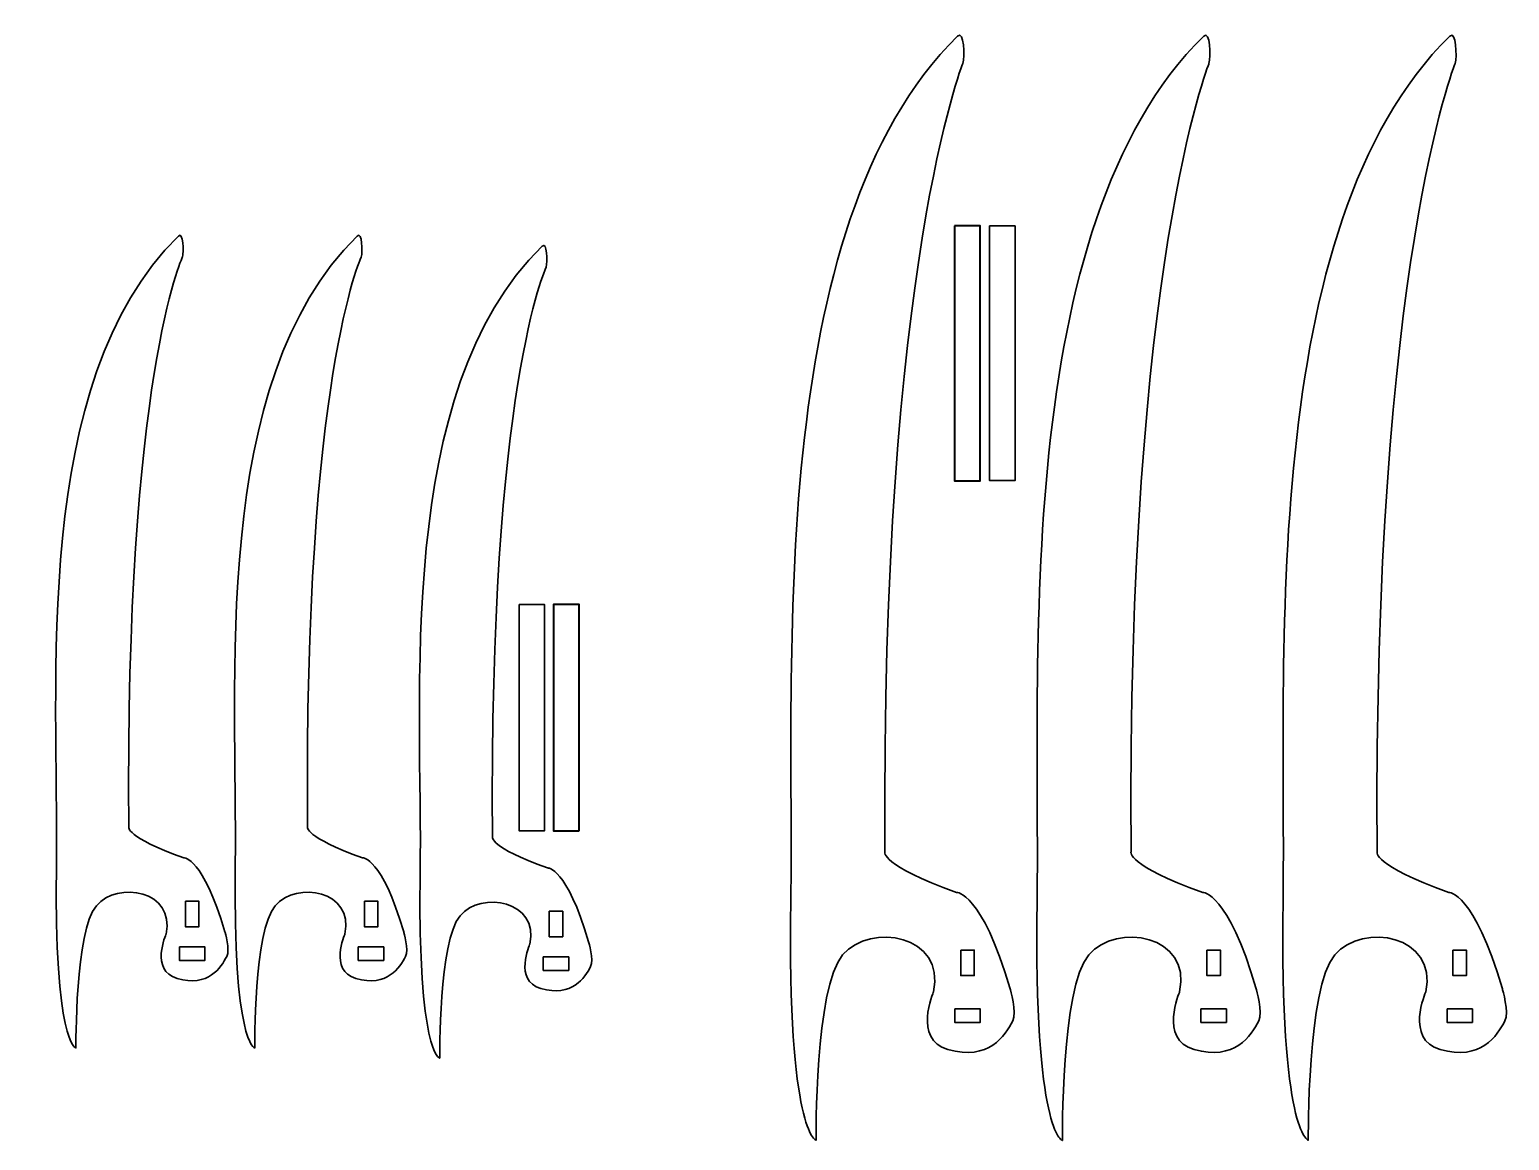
# Model space of a CAD drawing. Header units: centimetres. Extents: x -17.6 to 17.2, y -12.9 to 13.2.
import ezdxf

# ---------------------------------------------------------------- set-up
doc = ezdxf.new("R2010")
doc.units = ezdxf.units.CM
doc.header["$MEASUREMENT"] = 0
doc.layers.add('layer 1', color=7, linetype='Continuous')

msp = doc.modelspace()

# ---------------------------------------------------------------- linework, layer by layer
at = {"layer": 'layer 1', "color": 240, "lineweight": 35}
for points, knots in [([(4.20032, 13.06076), (4.3517, 13.2122), (4.3693, 12.5677), (4.32353, 12.41626), (4.32353, 12.41626), (4.32353, 12.41626), (2.38025, 7.63002), (2.48938, -6.12996), (2.48938, -6.12996), (2.48938, -6.12996), (2.36969, -6.43636), (4.17568, -7.08439), (4.17568, -7.08439), (4.17568, -7.08439), (4.76359, -7.05269), (5.436, -9.35248), (5.436, -9.35248), (5.436, -9.35248), (5.60146, -9.90542), (5.49584, -10.10616), (5.49584, -10.10616), (5.3163, -10.44779), (4.93257, -11.05355), (3.97149, -10.77884), (3.97149, -10.77884), (3.13714, -10.53936), (3.63353, -9.42292), (3.63353, -9.42292), (3.63353, -9.42292), (3.91516, -8.0846), (2.15494, -7.7782), (1.49309, -8.55301), (1.49309, -8.55301), (0.83477, -9.32783), (0.86997, -12.9131), (0.86997, -12.9131), (0.86997, -12.9131), (0.86997, -12.9131), (0.19405, -12.75462), (0.27502, -7.28514), (0.27502, -7.28514), (0.35599, -1.81566), (-0.35866, 8.57388), (4.20032, 13.06076)], [0, 0, 0, 0, 0.08333333, 0.08333333, 0.08333333, 0.08333333, 0.16666667, 0.16666667, 0.16666667, 0.16666667, 0.25, 0.25, 0.25, 0.25, 0.33333333, 0.33333333, 0.33333333, 0.33333333, 0.41666667, 0.41666667, 0.41666667, 0.41666667, 0.5, 0.5, 0.5, 0.5, 0.58333333, 0.58333333, 0.58333333, 0.58333333, 0.66666667, 0.66666667, 0.66666667, 0.66666667, 0.75, 0.75, 0.75, 0.75, 0.83333333, 0.83333333, 0.83333333, 0.83333333, 1, 1, 1, 1]), ([(9.99146, 13.06076), (10.14284, 13.2122), (10.16044, 12.5677), (10.11467, 12.41626), (10.11467, 12.41626), (10.11467, 12.41626), (8.17138, 7.63002), (8.28052, -6.12996), (8.28052, -6.12996), (8.28052, -6.12996), (8.16082, -6.43636), (9.96681, -7.08439), (9.96681, -7.08439), (9.96681, -7.08439), (10.55473, -7.05269), (11.22713, -9.35248), (11.22713, -9.35248), (11.22713, -9.35248), (11.3926, -9.90542), (11.28698, -10.10616), (11.28698, -10.10616), (11.10744, -10.44779), (10.72371, -11.05355), (9.76263, -10.77884), (9.76263, -10.77884), (8.92828, -10.53936), (9.42466, -9.42292), (9.42466, -9.42292), (9.42466, -9.42292), (9.7063, -8.0846), (7.94608, -7.7782), (7.28423, -8.55301), (7.28423, -8.55301), (6.62943, -9.32783), (6.66463, -12.91663), (6.66463, -12.91663), (6.66463, -12.91663), (6.66463, -12.91663), (5.98871, -12.75814), (6.06968, -7.28866), (6.06968, -7.28866), (6.14713, -1.81213), (5.43248, 8.57388), (9.99146, 13.06076)], [0, 0, 0, 0, 0.08333333, 0.08333333, 0.08333333, 0.08333333, 0.16666667, 0.16666667, 0.16666667, 0.16666667, 0.25, 0.25, 0.25, 0.25, 0.33333333, 0.33333333, 0.33333333, 0.33333333, 0.41666667, 0.41666667, 0.41666667, 0.41666667, 0.5, 0.5, 0.5, 0.5, 0.58333333, 0.58333333, 0.58333333, 0.58333333, 0.66666667, 0.66666667, 0.66666667, 0.66666667, 0.75, 0.75, 0.75, 0.75, 0.83333333, 0.83333333, 0.83333333, 0.83333333, 1, 1, 1, 1]), ([(15.7826, 13.06076), (15.93397, 13.2122), (15.95158, 12.5677), (15.90581, 12.41626), (15.90581, 12.41626), (15.90581, 12.41626), (13.96252, 7.63002), (14.07166, -6.12996), (14.07166, -6.12996), (14.07166, -6.12996), (13.95196, -6.43636), (15.75795, -7.08439), (15.75795, -7.08439), (15.75795, -7.08439), (16.34587, -7.05269), (17.01827, -9.35248), (17.01827, -9.35248), (17.01827, -9.35248), (17.18373, -9.90542), (17.07812, -10.10616), (17.07812, -10.10616), (16.89858, -10.44779), (16.51485, -11.05355), (15.55377, -10.77884), (15.55377, -10.77884), (14.71942, -10.53936), (15.2158, -9.42292), (15.2158, -9.42292), (15.2158, -9.42292), (15.49744, -8.0846), (13.73721, -7.7782), (13.07537, -8.55301), (13.07537, -8.55301), (12.41705, -9.32783), (12.45225, -12.9131), (12.45225, -12.9131), (12.45225, -12.9131), (12.45225, -12.9131), (11.77632, -12.75462), (11.8573, -7.28514), (11.8573, -7.28514), (11.93827, -1.81213), (11.22009, 8.57388), (15.7826, 13.06076)], [0, 0, 0, 0, 0.08333333, 0.08333333, 0.08333333, 0.08333333, 0.16666667, 0.16666667, 0.16666667, 0.16666667, 0.25, 0.25, 0.25, 0.25, 0.33333333, 0.33333333, 0.33333333, 0.33333333, 0.41666667, 0.41666667, 0.41666667, 0.41666667, 0.5, 0.5, 0.5, 0.5, 0.58333333, 0.58333333, 0.58333333, 0.58333333, 0.66666667, 0.66666667, 0.66666667, 0.66666667, 0.75, 0.75, 0.75, 0.75, 0.83333333, 0.83333333, 0.83333333, 0.83333333, 1, 1, 1, 1]), ([(-14.13558, 8.35684), (-14.0191, 8.47337), (-14.00499, 7.97897), (-14.04028, 7.86244), (-14.04028, 7.86244), (-14.04028, 7.86244), (-15.39204, 5.02672), (-15.30381, -5.53925), (-15.30381, -5.53925), (-15.30381, -5.53925), (-15.39557, -5.77586), (-14.00852, -6.27026), (-14.00852, -6.27026), (-14.00852, -6.27026), (-13.55675, -6.24554), (-13.04146, -8.01124), (-13.04146, -8.01124), (-13.04146, -8.01124), (-12.9144, -8.43501), (-12.99558, -8.59039), (-12.99558, -8.59039), (-13.13322, -8.85172), (-13.4297, -9.31786), (-14.16734, -9.10598), (-14.16734, -9.10598), (-14.80969, -8.92234), (-14.42499, -8.06421), (-14.42499, -8.06421), (-14.42499, -8.06421), (-14.20616, -7.03657), (-15.56146, -6.8035), (-16.06616, -7.39677), (-16.06616, -7.39677), (-16.57086, -7.99005), (-16.54616, -10.74455), (-16.54616, -10.74455), (-16.54616, -10.74455), (-16.54616, -10.74455), (-17.06498, -10.62448), (-17.00498, -6.4221), (-17.00498, -6.4221), (-16.94498, -2.21973), (-17.63674, 4.91371), (-14.13558, 8.35684)], [0, 0, 0, 0, 0.08333333, 0.08333333, 0.08333333, 0.08333333, 0.16666667, 0.16666667, 0.16666667, 0.16666667, 0.25, 0.25, 0.25, 0.25, 0.33333333, 0.33333333, 0.33333333, 0.33333333, 0.41666667, 0.41666667, 0.41666667, 0.41666667, 0.5, 0.5, 0.5, 0.5, 0.58333333, 0.58333333, 0.58333333, 0.58333333, 0.66666667, 0.66666667, 0.66666667, 0.66666667, 0.75, 0.75, 0.75, 0.75, 0.83333333, 0.83333333, 0.83333333, 0.83333333, 1, 1, 1, 1]), ([(-9.92853, 8.35684), (-9.81206, 8.47337), (-9.79794, 7.97897), (-9.83323, 7.86244), (-9.83323, 7.86244), (-9.83323, 7.86244), (-11.18499, 5.02672), (-11.09676, -5.53925), (-11.09676, -5.53925), (-11.09676, -5.53925), (-11.18852, -5.77586), (-9.80147, -6.27026), (-9.80147, -6.27026), (-9.80147, -6.27026), (-9.3497, -6.24554), (-8.83441, -8.01124), (-8.83441, -8.01124), (-8.83441, -8.01124), (-8.70735, -8.43501), (-8.78853, -8.59039), (-8.78853, -8.59039), (-8.92617, -8.85172), (-9.22264, -9.31786), (-9.96029, -9.10598), (-9.96029, -9.10598), (-10.60264, -8.92234), (-10.21794, -8.06421), (-10.21794, -8.06421), (-10.21794, -8.06421), (-9.99911, -7.03657), (-11.3544, -6.8035), (-11.85911, -7.39677), (-11.85911, -7.39677), (-12.36381, -7.99005), (-12.33911, -10.74455), (-12.33911, -10.74455), (-12.33911, -10.74455), (-12.33911, -10.74455), (-12.85793, -10.62448), (-12.79793, -6.4221), (-12.79793, -6.4221), (-12.73793, -2.22326), (-13.42969, 4.91371), (-9.92852, 8.35684)], [0, 0, 0, 0, 0.08333333, 0.08333333, 0.08333333, 0.08333333, 0.16666667, 0.16666667, 0.16666667, 0.16666667, 0.25, 0.25, 0.25, 0.25, 0.33333333, 0.33333333, 0.33333333, 0.33333333, 0.41666667, 0.41666667, 0.41666667, 0.41666667, 0.5, 0.5, 0.5, 0.5, 0.58333333, 0.58333333, 0.58333333, 0.58333333, 0.66666667, 0.66666667, 0.66666667, 0.66666667, 0.75, 0.75, 0.75, 0.75, 0.83333333, 0.83333333, 0.83333333, 0.83333333, 1, 1, 1, 1]), ([(4.95369, 8.59502), (4.95369, 8.59502), (5.55217, 8.59502), (5.55217, 8.59502), (5.55217, 8.59502), (5.55217, 8.59502), (5.55217, 2.60429), (5.55217, 2.60429), (5.55217, 2.60429), (5.55217, 2.60429), (4.95369, 2.60429), (4.95369, 2.60429), (4.95369, 2.60429), (4.95369, 2.60429), (4.95369, 8.59502), (4.95369, 8.59502)], [0, 0, 0, 0, 0.2, 0.2, 0.2, 0.2, 0.4, 0.4, 0.4, 0.4, 0.6, 0.6, 0.6, 0.6, 1, 1, 1, 1]), ([(-5.57677, 8.12023), (-5.4603, 8.23677), (-5.44618, 7.74237), (-5.48148, 7.62583), (-5.48148, 7.62583), (-5.48148, 7.62583), (-6.83324, 4.79011), (-6.745, -5.77586), (-6.745, -5.77586), (-6.745, -5.77586), (-6.83677, -6.01246), (-5.44971, -6.50686), (-5.44971, -6.50686), (-5.44971, -6.50686), (-4.99795, -6.48214), (-4.48265, -8.24785), (-4.48265, -8.24785), (-4.48265, -8.24785), (-4.3556, -8.67162), (-4.43677, -8.827), (-4.43677, -8.827), (-4.57442, -9.08832), (-4.87089, -9.55447), (-5.60853, -9.34258), (-5.60853, -9.34258), (-6.25089, -9.15895), (-5.86618, -8.30082), (-5.86618, -8.30082), (-5.86618, -8.30082), (-5.64736, -7.27318), (-7.00265, -7.0401), (-7.50735, -7.63338), (-7.50735, -7.63338), (-8.01206, -8.22666), (-7.98735, -10.98116), (-7.98735, -10.98116), (-7.98735, -10.98116), (-7.98735, -10.98116), (-8.50618, -10.86109), (-8.44618, -6.65871), (-8.44618, -6.65871), (-8.38618, -2.45633), (-9.07794, 4.67711), (-5.57677, 8.12023)], [0, 0, 0, 0, 0.08333333, 0.08333333, 0.08333333, 0.08333333, 0.16666667, 0.16666667, 0.16666667, 0.16666667, 0.25, 0.25, 0.25, 0.25, 0.33333333, 0.33333333, 0.33333333, 0.33333333, 0.41666667, 0.41666667, 0.41666667, 0.41666667, 0.5, 0.5, 0.5, 0.5, 0.58333333, 0.58333333, 0.58333333, 0.58333333, 0.66666667, 0.66666667, 0.66666667, 0.66666667, 0.75, 0.75, 0.75, 0.75, 0.83333333, 0.83333333, 0.83333333, 0.83333333, 1, 1, 1, 1]), ([(-6.1203, -0.31277), (-6.1203, -0.31277), (-5.5203, -0.31277), (-5.5203, -0.31277), (-5.5203, -0.31277), (-5.5203, -0.31277), (-5.5203, -5.6346), (-5.5203, -5.6346), (-5.5203, -5.6346), (-5.5203, -5.6346), (-6.1203, -5.6346), (-6.1203, -5.6346), (-6.1203, -5.6346), (-6.1203, -5.6346), (-6.1203, -0.31277), (-6.1203, -0.31277)], [0, 0, 0, 0, 0.2, 0.2, 0.2, 0.2, 0.4, 0.4, 0.4, 0.4, 0.6, 0.6, 0.6, 0.6, 1, 1, 1, 1]), ([(-13.96969, -7.29083), (-13.96969, -7.29083), (-13.65205, -7.29083), (-13.65205, -7.29083), (-13.65205, -7.29083), (-13.65205, -7.29083), (-13.65205, -7.89117), (-13.65205, -7.89117), (-13.65205, -7.89117), (-13.65205, -7.89117), (-13.96969, -7.89117), (-13.96969, -7.89117), (-13.96969, -7.89117), (-13.96969, -7.89117), (-13.96969, -7.29083), (-13.96969, -7.29083)], [0, 0, 0, 0, 0.2, 0.2, 0.2, 0.2, 0.4, 0.4, 0.4, 0.4, 0.6, 0.6, 0.6, 0.6, 1, 1, 1, 1]), ([(-9.75911, -7.29083), (-9.75911, -7.29083), (-9.44147, -7.29083), (-9.44147, -7.29083), (-9.44147, -7.29083), (-9.44147, -7.29083), (-9.44147, -7.89117), (-9.44147, -7.89117), (-9.44147, -7.89117), (-9.44147, -7.89117), (-9.75911, -7.89117), (-9.75911, -7.89117), (-9.75911, -7.89117), (-9.75911, -7.89117), (-9.75911, -7.29083), (-9.75911, -7.29083)], [0, 0, 0, 0, 0.2, 0.2, 0.2, 0.2, 0.4, 0.4, 0.4, 0.4, 0.6, 0.6, 0.6, 0.6, 1, 1, 1, 1]), ([(-5.40736, -7.52744), (-5.40736, -7.52744), (-5.08971, -7.52744), (-5.08971, -7.52744), (-5.08971, -7.52744), (-5.08971, -7.52744), (-5.08971, -8.12778), (-5.08971, -8.12778), (-5.08971, -8.12778), (-5.08971, -8.12778), (-5.40736, -8.12778), (-5.40736, -8.12778), (-5.40736, -8.12778), (-5.40736, -8.12778), (-5.40736, -7.52744), (-5.40736, -7.52744)], [0, 0, 0, 0, 0.2, 0.2, 0.2, 0.2, 0.4, 0.4, 0.4, 0.4, 0.6, 0.6, 0.6, 0.6, 1, 1, 1, 1]), ([(-14.11087, -8.36438), (-14.11087, -8.36438), (-13.51087, -8.36438), (-13.51087, -8.36438), (-13.51087, -8.36438), (-13.51087, -8.36438), (-13.51087, -8.68221), (-13.51087, -8.68221), (-13.51087, -8.68221), (-13.51087, -8.68221), (-14.11087, -8.68221), (-14.11087, -8.68221), (-14.11087, -8.68221), (-14.11087, -8.68221), (-14.11087, -8.36438), (-14.11087, -8.36438)], [0, 0, 0, 0, 0.2, 0.2, 0.2, 0.2, 0.4, 0.4, 0.4, 0.4, 0.6, 0.6, 0.6, 0.6, 1, 1, 1, 1]), ([(-9.90382, -8.36438), (-9.90382, -8.36438), (-9.30382, -8.36438), (-9.30382, -8.36438), (-9.30382, -8.36438), (-9.30382, -8.36438), (-9.30382, -8.68221), (-9.30382, -8.68221), (-9.30382, -8.68221), (-9.30382, -8.68221), (-9.90382, -8.68221), (-9.90382, -8.68221), (-9.90382, -8.68221), (-9.90382, -8.68221), (-9.90382, -8.36438), (-9.90382, -8.36438)], [0, 0, 0, 0, 0.2, 0.2, 0.2, 0.2, 0.4, 0.4, 0.4, 0.4, 0.6, 0.6, 0.6, 0.6, 1, 1, 1, 1]), ([(-5.54853, -8.60099), (-5.54853, -8.60099), (-4.94854, -8.60099), (-4.94854, -8.60099), (-4.94854, -8.60099), (-4.94854, -8.60099), (-4.94854, -8.91881), (-4.94854, -8.91881), (-4.94854, -8.91881), (-4.94854, -8.91881), (-5.54853, -8.91881), (-5.54853, -8.91881), (-5.54853, -8.91881), (-5.54853, -8.91881), (-5.54853, -8.60099), (-5.54853, -8.60099)], [0, 0, 0, 0, 0.2, 0.2, 0.2, 0.2, 0.4, 0.4, 0.4, 0.4, 0.6, 0.6, 0.6, 0.6, 1, 1, 1, 1]), ([(4.27425, -8.44031), (4.27425, -8.44031), (4.59109, -8.44031), (4.59109, -8.44031), (4.59109, -8.44031), (4.59109, -8.44031), (4.59109, -9.03903), (4.59109, -9.03903), (4.59109, -9.03903), (4.59109, -9.03903), (4.27425, -9.03903), (4.27425, -9.03903), (4.27425, -9.03903), (4.27425, -9.03903), (4.27425, -8.44031), (4.27425, -8.44031)], [0, 0, 0, 0, 0.2, 0.2, 0.2, 0.2, 0.4, 0.4, 0.4, 0.4, 0.6, 0.6, 0.6, 0.6, 1, 1, 1, 1]), ([(10.06539, -8.44031), (10.06539, -8.44031), (10.38223, -8.44031), (10.38223, -8.44031), (10.38223, -8.44031), (10.38223, -8.44031), (10.38223, -9.03903), (10.38223, -9.03903), (10.38223, -9.03903), (10.38223, -9.03903), (10.06539, -9.03903), (10.06539, -9.03903), (10.06539, -9.03903), (10.06539, -9.03903), (10.06539, -8.44031), (10.06539, -8.44031)], [0, 0, 0, 0, 0.2, 0.2, 0.2, 0.2, 0.4, 0.4, 0.4, 0.4, 0.6, 0.6, 0.6, 0.6, 1, 1, 1, 1]), ([(15.85652, -8.44031), (15.85652, -8.44031), (16.17336, -8.44031), (16.17336, -8.44031), (16.17336, -8.44031), (16.17336, -8.44031), (16.17336, -9.03903), (16.17336, -9.03903), (16.17336, -9.03903), (16.17336, -9.03903), (15.85652, -9.03903), (15.85652, -9.03903), (15.85652, -9.03903), (15.85652, -9.03903), (15.85652, -8.44031), (15.85652, -8.44031)], [0, 0, 0, 0, 0.2, 0.2, 0.2, 0.2, 0.4, 0.4, 0.4, 0.4, 0.6, 0.6, 0.6, 0.6, 1, 1, 1, 1]), ([(4.13343, -9.82441), (4.13343, -9.82441), (4.73191, -9.82441), (4.73191, -9.82441), (4.73191, -9.82441), (4.73191, -9.82441), (4.73191, -10.14138), (4.73191, -10.14138), (4.73191, -10.14138), (4.73191, -10.14138), (4.13343, -10.14138), (4.13343, -10.14138), (4.13343, -10.14138), (4.13343, -10.14138), (4.13343, -9.82441), (4.13343, -9.82441)], [0, 0, 0, 0, 0.2, 0.2, 0.2, 0.2, 0.4, 0.4, 0.4, 0.4, 0.6, 0.6, 0.6, 0.6, 1, 1, 1, 1]), ([(9.92457, -9.82441), (9.92457, -9.82441), (10.52305, -9.82441), (10.52305, -9.82441), (10.52305, -9.82441), (10.52305, -9.82441), (10.52305, -10.14138), (10.52305, -10.14138), (10.52305, -10.14138), (10.52305, -10.14138), (9.92457, -10.14138), (9.92457, -10.14138), (9.92457, -10.14138), (9.92457, -10.14138), (9.92457, -9.82441), (9.92457, -9.82441)], [0, 0, 0, 0, 0.2, 0.2, 0.2, 0.2, 0.4, 0.4, 0.4, 0.4, 0.6, 0.6, 0.6, 0.6, 1, 1, 1, 1]), ([(15.71571, -9.82441), (15.71571, -9.82441), (16.31418, -9.82441), (16.31418, -9.82441), (16.31418, -9.82441), (16.31418, -9.82441), (16.31418, -10.14138), (16.31418, -10.14138), (16.31418, -10.14138), (16.31418, -10.14138), (15.71571, -10.14138), (15.71571, -10.14138), (15.71571, -10.14138), (15.71571, -10.14138), (15.71571, -9.82441), (15.71571, -9.82441)], [0, 0, 0, 0, 0.2, 0.2, 0.2, 0.2, 0.4, 0.4, 0.4, 0.4, 0.6, 0.6, 0.6, 0.6, 1, 1, 1, 1])]:
    msp.add_open_spline(points, degree=3, knots=knots, dxfattribs=at)
at = {"layer": 'layer 1', "color": 240, "lineweight": 40}
for points in [[(4.13045, 8.5925), (4.13045, 8.5925), (4.72893, 8.5925), (4.72893, 8.5925), (4.72893, 8.5925), (4.72893, 8.5925), (4.72893, 2.60178), (4.72893, 2.60178), (4.72893, 2.60178), (4.72893, 2.60178), (4.13045, 2.60178), (4.13045, 2.60178), (4.13045, 2.60178), (4.13045, 2.60178), (4.13045, 8.5925), (4.13045, 8.5925)], [(-4.70871, -5.63464), (-4.70871, -5.63464), (-5.30871, -5.63464), (-5.30871, -5.63464), (-5.30871, -5.63464), (-5.30871, -5.63464), (-5.30871, -0.31281), (-5.30871, -0.31281), (-5.30871, -0.31281), (-5.30871, -0.31281), (-4.70871, -0.31281), (-4.70871, -0.31281), (-4.70871, -0.31281), (-4.70871, -0.31281), (-4.70871, -5.63464), (-4.70871, -5.63464)]]:
    msp.add_open_spline(points, degree=3, knots=[0, 0, 0, 0, 0.2, 0.2, 0.2, 0.2, 0.4, 0.4, 0.4, 0.4, 0.6, 0.6, 0.6, 0.6, 1, 1, 1, 1], dxfattribs=at)
at = {"layer": 'layer 1', "color": 240, "lineweight": 35}
msp.add_open_spline([(-9.92852, 8.35684), (-9.92852, 8.35684), (-9.92853, 8.35684), (-9.92853, 8.35684)], degree=3, dxfattribs=at)

doc.saveas('drawing.dxf')
